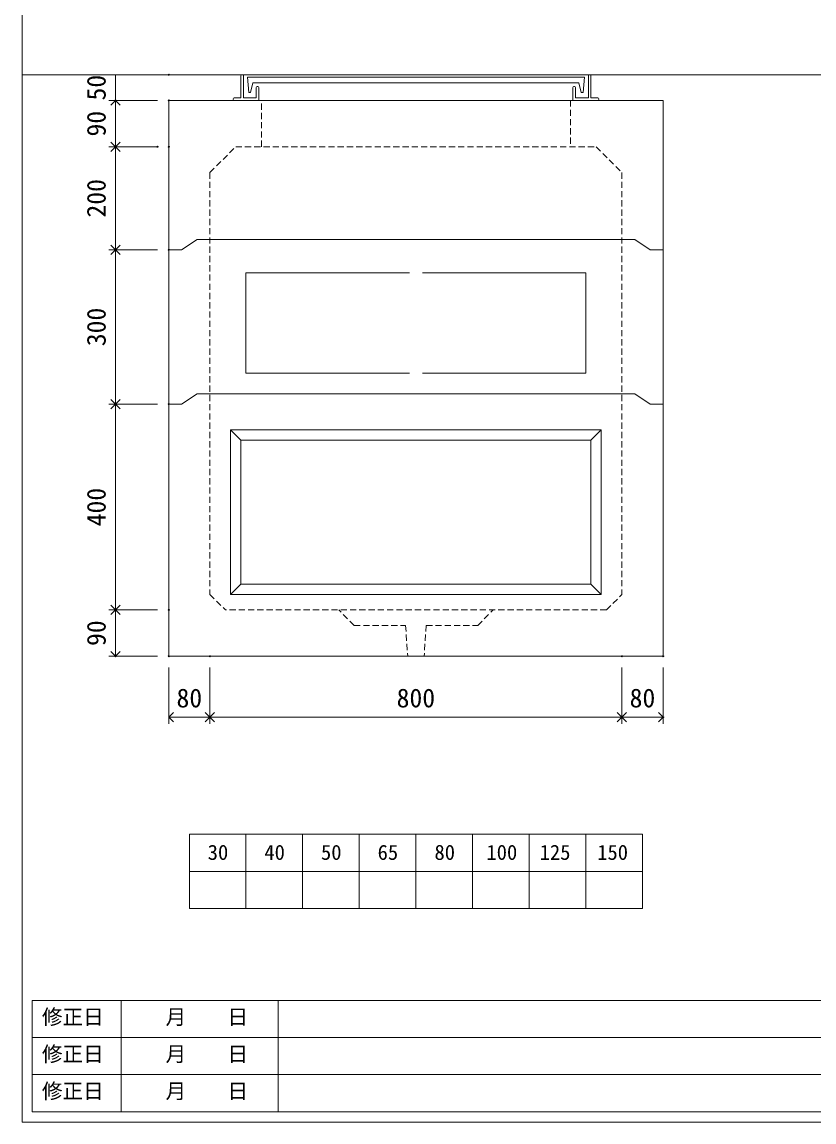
# Model space of a CAD drawing. Units: millimetres, scale not verified. Extents: x -4890 to 18490, y -2291 to 2291.
# Drawn here: x -1230 to 308, y -1984 to 154 of the extents above; entities that cross this region are included whole.
import ezdxf
from ezdxf.enums import TextEntityAlignment as Align

# ---------------------------------------------------------------- set-up
doc = ezdxf.new("R2010")
doc.units = ezdxf.units.MM
doc.header["$LTSCALE"] = 10
doc.header["$PDMODE"] = 32
doc.header["$PDSIZE"] = 2
doc.linetypes.add('DASHED1', pattern=[1.8, 1.2, -0.6])
doc.linetypes.add('USER2', pattern=[50.8, 31.75, -6.35, 6.35, -6.35])
doc.layers.add('0-1_Defpoints', color=7, linetype='Continuous')
for name, color, linetype, lineweight in [('0-2_waku', 7, 'Continuous', 18), ('0-3_gaikei', 7, 'Continuous', 18), ('0-4_kakure', 7, 'DASHED1', 5), ('0-5_sunpou', 7, 'Continuous', 5), ('0-9_uchigawa', 6, 'Continuous', 18), ('0-B_futa', 3, 'Continuous', 18), ('0-C_GL', 4, 'Continuous', 18), ('0-E_文字１', 7, 'Continuous', 18), ('1-3_uchigawa2', 6, 'USER2', 18)]:
    doc.layers.add(name, color=color, linetype=linetype, lineweight=lineweight)
doc.styles.add('ＭＳ ゴシック', font='')
doc.styles.get('ＭＳ ゴシック').set_extended_font_data('MS Gothic')

# ---------------------------------------------------------------- blocks, each defined once
blk = doc.blocks.new('_Open90')
at = {"layer": '0-5_sunpou'}
blk.add_line((0, 0), (-1, 0), dxfattribs=at)
blk.add_lwpolyline([(-0.5, 0.5), (0, 0), (-0.5, -0.5)], dxfattribs=at)
blk = doc.blocks.new('D100')
at = {"layer": '0-1_Defpoints'}
for p in [(502.32, 1134.36), (582.32, 1134.36), (582.32, 1015.97)]:
    blk.add_point(p, dxfattribs=at)
at = {"layer": '0-5_sunpou'}
for p, q in [((502.32, 1112.36), (502.32, 1002.97)), ((582.32, 1112.36), (582.32, 1002.97)), ((520.32, 1015.97), (564.32, 1015.97))]:
    blk.add_line(p, q, dxfattribs=at)
at = {"layer": '0-5_sunpou', "xscale": 18, "yscale": 18, "rotation": 180}
blk.add_blockref('_Open90', (502.32, 1015.97), dxfattribs=at)
at = {"layer": '0-5_sunpou', "xscale": 18, "yscale": 18}
blk.add_blockref('_Open90', (582.32, 1015.97), dxfattribs=at)
at = {"layer": '0-5_sunpou', "style": 'ＭＳ ゴシック'}
blk.add_text('80', height=36.66, dxfattribs=at).set_placement((517.32, 1023.97), align=Align.BOTTOM_LEFT)
blk = doc.blocks.new('D101')
at = {"layer": '0-1_Defpoints'}
for p in [(582.32, 1134.36), (1382.32, 1134.36), (1382.32, 1015.97)]:
    blk.add_point(p, dxfattribs=at)
at = {"layer": '0-5_sunpou'}
for p, q in [((582.32, 1112.36), (582.32, 1002.97)), ((1382.32, 1112.36), (1382.32, 1002.97)), ((600.32, 1015.97), (1364.32, 1015.97))]:
    blk.add_line(p, q, dxfattribs=at)
at = {"layer": '0-5_sunpou', "xscale": 18, "yscale": 18, "rotation": 180}
blk.add_blockref('_Open90', (582.32, 1015.97), dxfattribs=at)
at = {"layer": '0-5_sunpou', "xscale": 18, "yscale": 18}
blk.add_blockref('_Open90', (1382.32, 1015.97), dxfattribs=at)
at = {"layer": '0-5_sunpou', "style": 'ＭＳ ゴシック'}
blk.add_text('800', height=36.66, dxfattribs=at).set_placement((944.82, 1023.97), align=Align.BOTTOM_LEFT)
blk = doc.blocks.new('D102')
at = {"layer": '0-1_Defpoints'}
for p in [(1382.32, 1134.36), (1462.32, 1134.36), (1462.32, 1015.97)]:
    blk.add_point(p, dxfattribs=at)
at = {"layer": '0-5_sunpou'}
for p, q in [((1382.32, 1112.36), (1382.32, 1002.97)), ((1462.32, 1112.36), (1462.32, 1002.97)), ((1400.32, 1015.97), (1444.32, 1015.97))]:
    blk.add_line(p, q, dxfattribs=at)
at = {"layer": '0-5_sunpou', "xscale": 18, "yscale": 18, "rotation": 180}
blk.add_blockref('_Open90', (1382.32, 1015.97), dxfattribs=at)
at = {"layer": '0-5_sunpou', "xscale": 18, "yscale": 18}
blk.add_blockref('_Open90', (1462.32, 1015.97), dxfattribs=at)
at = {"layer": '0-5_sunpou', "style": 'ＭＳ ゴシック'}
blk.add_text('80', height=36.66, dxfattribs=at).set_placement((1397.32, 1023.97), align=Align.BOTTOM_LEFT)
blk = doc.blocks.new('D103')
at = {"layer": '0-1_Defpoints'}
for p in [(502.32, 2214.36), (398.83, 2124.36), (502.32, 2124.36)]:
    blk.add_point(p, dxfattribs=at)
at = {"layer": '0-5_sunpou'}
for p, q in [((480.32, 2214.36), (385.83, 2214.36)), ((398.83, 2196.36), (398.83, 2142.36)), ((480.32, 2124.36), (385.83, 2124.36))]:
    blk.add_line(p, q, dxfattribs=at)
at = {"layer": '0-5_sunpou', "xscale": 18, "yscale": 18}
for p, rotation in [((398.83, 2214.36), 90), ((398.83, 2124.36), 270)]:
    blk.add_blockref('_Open90', p, dxfattribs=dict(at, rotation=rotation))
at = {"layer": '0-5_sunpou', "style": 'ＭＳ ゴシック'}
blk.add_text('90', height=36.66, rotation=90, dxfattribs=at).set_placement((390.83, 2144.36), align=Align.BOTTOM_LEFT)
blk = doc.blocks.new('D104')
at = {"layer": '0-1_Defpoints'}
for p in [(480.32, 2124.36), (398.83, 1924.36), (502.32, 1924.36)]:
    blk.add_point(p, dxfattribs=at)
at = {"layer": '0-5_sunpou'}
for p, q in [((458.32, 2124.36), (385.83, 2124.36)), ((398.83, 2106.36), (398.83, 1942.36)), ((480.32, 1924.36), (385.83, 1924.36))]:
    blk.add_line(p, q, dxfattribs=at)
at = {"layer": '0-5_sunpou', "xscale": 18, "yscale": 18}
for p, rotation in [((398.83, 2124.36), 90), ((398.83, 1924.36), 270)]:
    blk.add_blockref('_Open90', p, dxfattribs=dict(at, rotation=rotation))
at = {"layer": '0-5_sunpou', "style": 'ＭＳ ゴシック'}
blk.add_text('200', height=36.66, rotation=90, dxfattribs=at).set_placement((390.83, 1986.86), align=Align.BOTTOM_LEFT)
blk = doc.blocks.new('D105')
at = {"layer": '0-1_Defpoints'}
for p in [(502.32, 1924.36), (398.83, 1624.36), (502.32, 1624.36)]:
    blk.add_point(p, dxfattribs=at)
at = {"layer": '0-5_sunpou'}
for p, q in [((480.32, 1924.36), (385.83, 1924.36)), ((398.83, 1906.36), (398.83, 1642.36)), ((480.32, 1624.36), (385.83, 1624.36))]:
    blk.add_line(p, q, dxfattribs=at)
at = {"layer": '0-5_sunpou', "xscale": 18, "yscale": 18}
for p, rotation in [((398.83, 1924.36), 90), ((398.83, 1624.36), 270)]:
    blk.add_blockref('_Open90', p, dxfattribs=dict(at, rotation=rotation))
at = {"layer": '0-5_sunpou', "style": 'ＭＳ ゴシック'}
blk.add_text('300', height=36.66, rotation=90, dxfattribs=at).set_placement((390.83, 1736.86), align=Align.BOTTOM_LEFT)
blk = doc.blocks.new('D106')
at = {"layer": '0-1_Defpoints'}
for p in [(502.32, 1624.36), (398.83, 1224.36), (502.32, 1224.36)]:
    blk.add_point(p, dxfattribs=at)
at = {"layer": '0-5_sunpou'}
for p, q in [((480.32, 1624.36), (385.83, 1624.36)), ((398.83, 1606.36), (398.83, 1242.36)), ((480.32, 1224.36), (385.83, 1224.36))]:
    blk.add_line(p, q, dxfattribs=at)
at = {"layer": '0-5_sunpou', "xscale": 18, "yscale": 18}
for p, rotation in [((398.83, 1624.36), 90), ((398.83, 1224.36), 270)]:
    blk.add_blockref('_Open90', p, dxfattribs=dict(at, rotation=rotation))
at = {"layer": '0-5_sunpou', "style": 'ＭＳ ゴシック'}
blk.add_text('400', height=36.66, rotation=90, dxfattribs=at).set_placement((390.83, 1386.86), align=Align.BOTTOM_LEFT)
blk = doc.blocks.new('D107')
at = {"layer": '0-1_Defpoints'}
for p in [(502.32, 1224.36), (398.83, 1134.36), (502.32, 1134.36)]:
    blk.add_point(p, dxfattribs=at)
at = {"layer": '0-5_sunpou'}
for p, q in [((480.32, 1224.36), (385.83, 1224.36)), ((398.83, 1206.36), (398.83, 1152.36)), ((480.32, 1134.36), (385.83, 1134.36))]:
    blk.add_line(p, q, dxfattribs=at)
at = {"layer": '0-5_sunpou', "xscale": 18, "yscale": 18}
for p, rotation in [((398.83, 1224.36), 90), ((398.83, 1134.36), 270)]:
    blk.add_blockref('_Open90', p, dxfattribs=dict(at, rotation=rotation))
at = {"layer": '0-5_sunpou', "style": 'ＭＳ ゴシック'}
blk.add_text('90', height=36.66, rotation=90, dxfattribs=at).set_placement((390.83, 1154.36), align=Align.BOTTOM_LEFT)
blk = doc.blocks.new('D96')
at = {"layer": '0-1_Defpoints'}
for p in [(502.32, 2264.36), (398.83, 2214.36), (502.32, 2214.36)]:
    blk.add_point(p, dxfattribs=at)
at = {"layer": '0-5_sunpou'}
for p, q in [((480.32, 2264.36), (385.83, 2264.36)), ((398.83, 2264.36), (398.83, 2214.36)), ((480.32, 2214.36), (385.83, 2214.36))]:
    blk.add_line(p, q, dxfattribs=at)
at = {"layer": '0-5_sunpou', "style": 'ＭＳ ゴシック'}
blk.add_text('50', height=36.66, rotation=90, dxfattribs=at).set_placement((390.83, 2214.36), align=Align.BOTTOM_LEFT)

msp = doc.modelspace()

# ---------------------------------------------------------------- linework, layer by layer
at = {"layer": '0-2_waku'}
for p, q in [((-1230.06, 2291.39), (-1230.06, -1983.61)), ((-905.06, -1424.61), (-25.06, -1424.61)), ((-905.06, -1424.61), (-905.06, -1568.61)), ((-905.06, -1424.61), (-905.06, -1568.61)), ((-905.06, -1424.61), (-905.06, -1568.61)), ((-905.06, -1424.61), (-905.06, -1568.61)), ((-795.06, -1424.61), (-795.06, -1568.61)), ((-685.06, -1424.61), (-685.06, -1568.61)), ((-685.06, -1424.61), (-685.06, -1568.61)), ((-575.06, -1424.61), (-575.06, -1568.61)), ((-465.06, -1424.61), (-465.06, -1568.61)), ((-355.06, -1424.61), (-355.06, -1568.61)), ((-245.06, -1424.61), (-245.06, -1568.61)), ((-135.06, -1424.61), (-135.06, -1568.61)), ((-25.06, -1424.61), (-25.06, -1568.61)), ((-905.06, -1496.61), (-25.06, -1496.61)), ((-905.06, -1568.61), (-25.06, -1568.61)), ((-1210.06, -1747.61), (-1210.06, -1963.61)), ((-1210.06, -1747.61), (817.94, -1747.61)), ((-1037.56, -1747.61), (-1037.56, -1963.61)), ((-732.56, -1747.61), (-732.56, -1963.61)), ((-732.56, -1747.61), (-732.56, -1963.61)), ((-1210.06, -1819.61), (817.94, -1819.61)), ((-1210.06, -1891.61), (529.94, -1891.61)), ((-1210.06, -1963.61), (817.94, -1963.61)), ((-1230.06, -1983.61), (4889.94, -1983.61)), ((-1230.06, -1983.61), (4889.94, -1983.61))]:
    msp.add_line(p, q, dxfattribs=at)
at = {"layer": '0-3_gaikei'}
for p, q in [((-945.06, 1.39), (14.94, 1.39)), ((-900.06, 1.39), (-790.06, 1.39)), ((-865.06, 1.39), (-65.06, 1.39)), ((-30.06, 1.39), (-140.06, 1.39)), ((14.94, 1.39), (14.94, -1078.61)), ((-920.06, -288.61), (-890.06, -268.61)), ((-890.06, -268.61), (-40.06, -268.61)), ((-40.06, -268.61), (-10.06, -288.61)), ((-920.06, -288.61), (-945.06, -288.61)), ((-10.06, -288.61), (14.94, -288.61)), ((-920.06, -588.61), (-890.06, -568.61)), ((-890.06, -568.61), (-40.06, -568.61)), ((-40.06, -568.61), (-10.06, -588.61)), ((-920.06, -588.61), (-945.06, -588.61)), ((-10.06, -588.61), (14.94, -588.61)), ((14.94, -1078.61), (-945.06, -1078.61))]:
    msp.add_line(p, q, dxfattribs=at)
msp.add_lwpolyline([(-945.06, 1.39), (-945.06, -1078.61), (-865.06, -1078.61)], dxfattribs=at)
at = {"layer": '0-4_kakure'}
for p, q in [((-765.06, -88.61), (-765.06, 1.39)), ((-165.06, 1.39), (-165.06, -88.61)), ((-865.06, -138.61), (-815.06, -88.61)), ((-815.06, -88.61), (-115.06, -88.61)), ((-815.06, -88.61), (-115.06, -88.61)), ((-815.06, -88.61), (-115.06, -88.61)), ((-115.06, -88.61), (-65.06, -138.61)), ((-865.06, -138.61), (-865.06, -958.61)), ((-65.06, -138.61), (-65.06, -958.61)), ((-865.06, -958.61), (-835.06, -988.61)), ((-865.06, -958.61), (-835.06, -988.61)), ((-865.06, -958.61), (-835.06, -988.61)), ((-95.06, -988.61), (-65.06, -958.61)), ((-95.06, -988.61), (-65.06, -958.61)), ((-95.06, -988.61), (-65.06, -958.61)), ((-95.06, -988.61), (-835.06, -988.61)), ((-95.06, -988.61), (-835.06, -988.61)), ((-95.06, -988.61), (-835.06, -988.61)), ((-585.06, -1018.61), (-615.06, -988.61)), ((-585.06, -1018.61), (-615.06, -988.61)), ((-585.06, -1018.61), (-615.06, -988.61)), ((-585.06, -1018.61), (-615.06, -988.61)), ((-585.06, -1018.61), (-615.06, -988.61)), ((-345.06, -1018.61), (-315.06, -988.61)), ((-345.06, -1018.61), (-315.06, -988.61)), ((-345.06, -1018.61), (-315.06, -988.61)), ((-345.06, -1018.61), (-315.06, -988.61)), ((-345.06, -1018.61), (-315.06, -988.61)), ((-585.06, -1018.61), (-485.06, -1018.61)), ((-585.06, -1018.61), (-485.06, -1018.61)), ((-585.06, -1018.61), (-485.06, -1018.61)), ((-585.06, -1018.61), (-485.06, -1018.61)), ((-585.06, -1018.61), (-485.06, -1018.61)), ((-485.06, -1018.61), (-481.06, -1078.61)), ((-445.06, -1018.61), (-449.06, -1078.61)), ((-445.06, -1018.61), (-345.06, -1018.61)), ((-445.06, -1018.61), (-345.06, -1018.61)), ((-445.06, -1018.61), (-345.06, -1018.61)), ((-445.06, -1018.61), (-345.06, -1018.61)), ((-445.06, -1018.61), (-345.06, -1018.61))]:
    msp.add_line(p, q, dxfattribs=at)
at = {"layer": '0-9_uchigawa'}
for p, q in [((-825.06, -638.61), (-805.06, -658.61)), ((-825.06, -638.61), (-825.06, -938.61)), ((-825.06, -638.61), (-105.06, -638.61)), ((-825.06, -638.61), (-825.06, -958.53)), ((-825.06, -638.61), (-805.06, -658.61)), ((-105.06, -638.61), (-125.06, -658.61)), ((-105.06, -638.61), (-105.06, -958.53)), ((-805.06, -658.61), (-805.06, -918.61)), ((-805.06, -658.61), (-805.06, -918.61)), ((-805.06, -658.61), (-805.06, -918.61)), ((-805.06, -658.61), (-805.06, -918.61)), ((-805.06, -658.61), (-805.06, -938.53)), ((-125.06, -938.53), (-125.06, -658.61)), ((-825.06, -958.53), (-805.06, -938.53)), ((-805.06, -938.53), (-125.06, -938.53)), ((-105.06, -958.53), (-125.06, -938.53)), ((-825.06, -958.53), (-105.06, -958.53)), ((-805.06, -958.53), (-105.06, -958.53))]:
    msp.add_line(p, q, dxfattribs=at)
for points in [[(-825.06, -638.61), (-805.06, -658.61), (-805.06, -918.61)], [(-825.06, -638.61), (-805.06, -658.61), (-125.06, -658.61)]]:
    msp.add_lwpolyline(points, dxfattribs=at)
at = {"layer": '0-B_futa'}
for p, q in [((-805.06, 49.39), (-805.06, 6.39)), ((-803.06, 51.39), (-800.06, 51.39)), ((-800.06, 51.39), (-800.06, 6.39)), ((-792.25, 46.89), (-137.92, 46.89)), ((-792.25, 46.89), (-789.76, 16.89)), ((-137.92, 46.89), (-140.17, 16.89)), ((-130.06, 51.39), (-130.06, 6.39)), ((-130.06, 51.39), (-127.06, 51.39)), ((-125.06, 49.39), (-125.06, 6.39)), ((-781.73, 35.89), (-786.05, 16.89)), ((-781.73, 35.89), (-148.39, 35.89)), ((-775.06, 26.39), (-775.06, 6.39)), ((-773.06, 28.39), (-772.06, 28.39)), ((-770.06, 26.39), (-770.06, 1.39)), ((-160.06, 26.39), (-160.06, 1.39)), ((-157.06, 28.39), (-158.06, 28.39)), ((-155.06, 26.39), (-155.06, 6.39)), ((-148.39, 35.89), (-144.07, 16.89)), ((-820.06, 4.39), (-820.06, 3.39)), ((-818.06, 6.39), (-805.06, 6.39)), ((-770.06, 1.39), (-818.06, 1.39)), ((-800.06, 6.39), (-775.06, 6.39)), ((-789.76, 16.89), (-786.05, 16.89)), ((-160.06, 1.39), (-112.06, 1.39)), ((-130.06, 6.39), (-155.06, 6.39)), ((-140.17, 16.89), (-144.07, 16.89)), ((-112.06, 6.39), (-125.06, 6.39)), ((-110.06, 4.39), (-110.06, 3.39))]:
    msp.add_line(p, q, dxfattribs=at)
for centre, start, end in [((-803.06, 49.39), 90, 180), ((-127.06, 49.39), 0, 90), ((-773.06, 26.39), 90, 180), ((-772.06, 26.39), 0, 90), ((-158.06, 26.39), 90, 180), ((-157.06, 26.39), 0, 90), ((-818.06, 4.39), 90, 180), ((-818.06, 3.39), 180, 270), ((-112.06, 4.39), 0, 90), ((-112.06, 3.39), 270, 0)]:
    msp.add_arc(centre, 2, start, end, dxfattribs=at)
at = {"layer": '0-C_GL'}
msp.add_line((-1230.06, 51.39), (4889.94, 51.39), dxfattribs=at)
at = {"layer": '1-3_uchigawa2'}
for p in [(-795.06, -333.61), (-135.06, -333.61)]:
    msp.add_line(p, (-465.06, -333.61), dxfattribs=at)
for points in [[(-795.06, -333.61), (-795.06, -528.61), (-465.06, -528.61)], [(-135.06, -333.61), (-135.06, -528.61), (-465.06, -528.61)]]:
    msp.add_lwpolyline(points, dxfattribs=at)

# ---------------------------------------------------------------- block references
at = {"layer": '0-5_sunpou'}
for name in ['D96', 'D103', 'D104', 'D105', 'D106', 'D107', 'D100', 'D101', 'D102']:
    msp.add_blockref(name, (-1447.37, -2212.97), dxfattribs=at)

# ---------------------------------------------------------------- texts
at = {"layer": '0-E_文字１', "style": 'ＭＳ ゴシック'}
for s, p in [('30', (-869.43, -1483.04)), ('40', (-759.43, -1483.04)), ('50', (-649.43, -1483.04)), ('65', (-539.43, -1483.04)), ('80', (-429.02, -1483.04)), ('100', (-328.14, -1483.04)), ('125', (-224.76, -1483.04)), ('150', (-112.99, -1483.04)), ('修正日', (-1191.41, -1802.9)), ('\u3000\u3000月\u3000\u3000日', (-1031.26, -1802.9)), ('修正日', (-1191.41, -1874.9)), ('\u3000\u3000月\u3000\u3000日', (-1031.26, -1874.9)), ('修正日', (-1191.41, -1946.9)), ('\u3000\u3000月\u3000\u3000日', (-1031.26, -1946.9))]:
    msp.add_text(s, height=29.33, dxfattribs=at).set_placement(p, align=Align.BOTTOM_LEFT)

doc.saveas('drawing.dxf')
